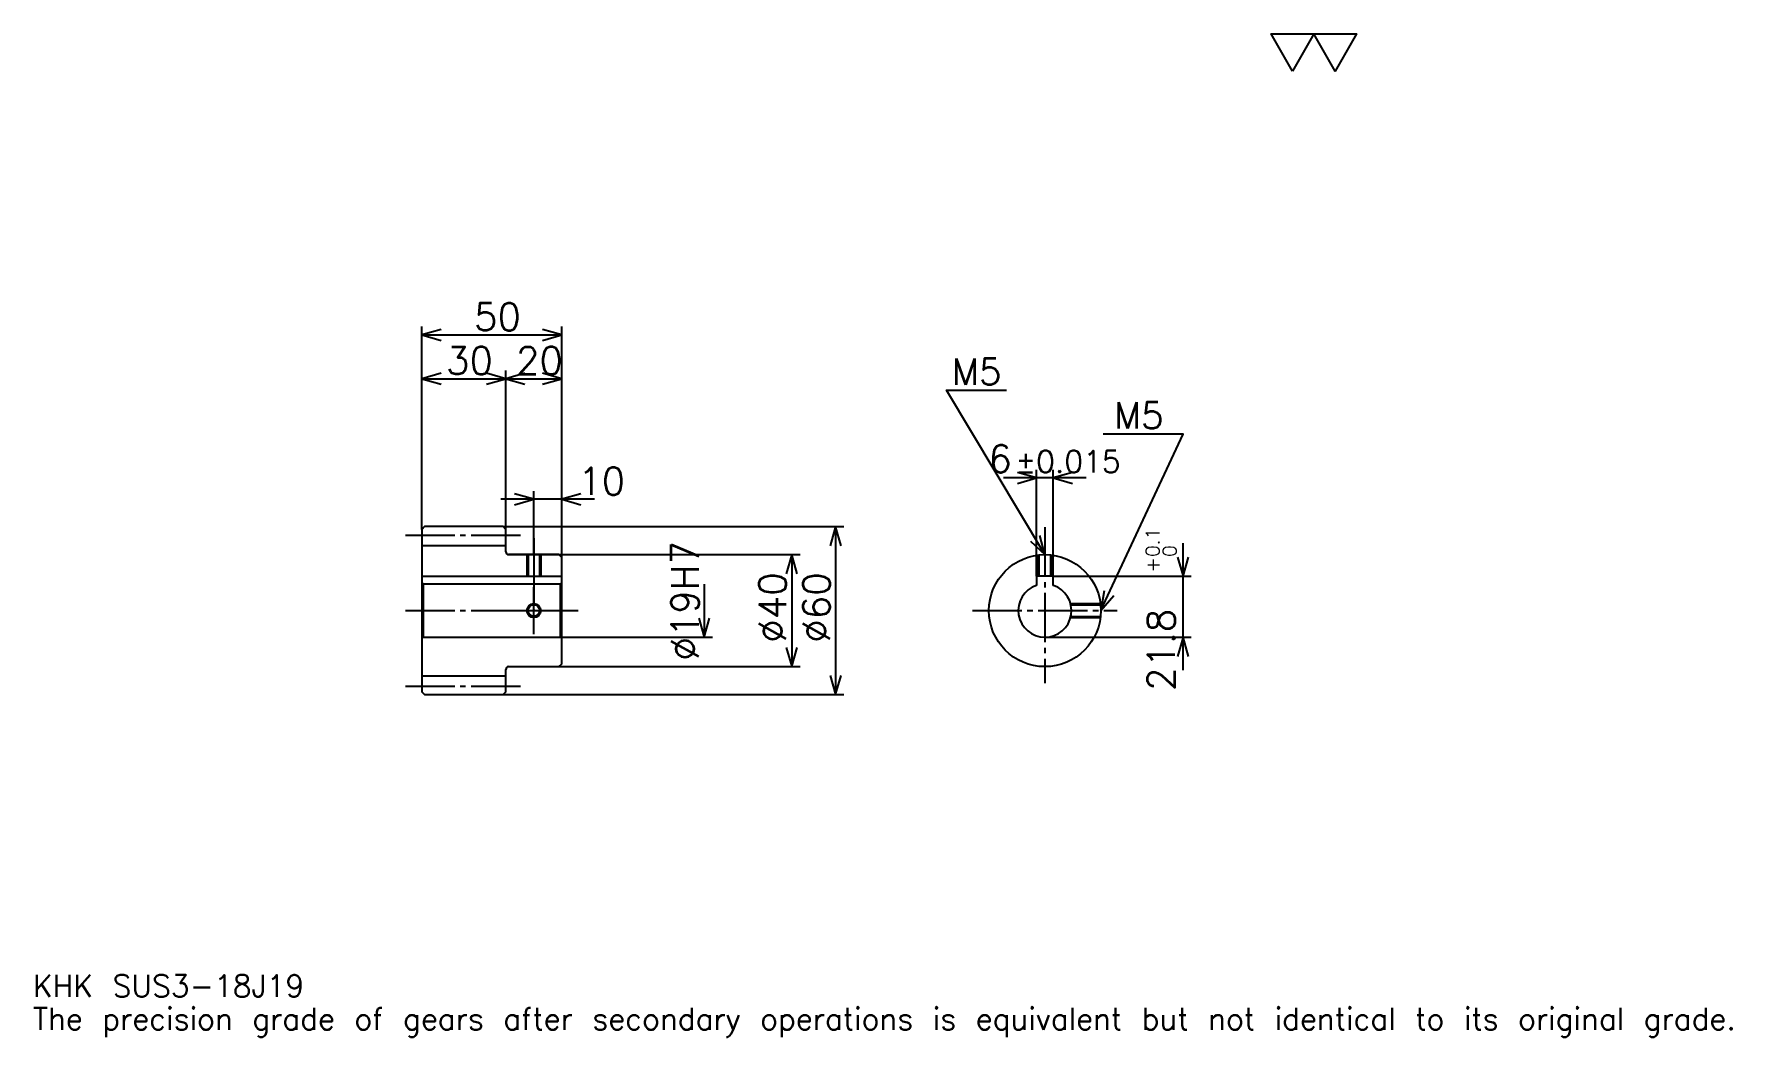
# Model space of a CAD drawing. Extents: x 20 to 627, y 7 to 365.
import ezdxf

# ---------------------------------------------------------------- set-up
doc = ezdxf.new("R2010")
doc.units = 0
doc.linetypes.add('DASHDOT', pattern=[23.478262, 17.608696, -1.956522, 1.956522, -1.956522])
doc.layers.get('0').update_dxf_attribs({"linetype": 'CONTINUOUS'})
doc.layers.add('DASHDOT', color=6, linetype='DASHDOT')
doc.styles.add('KANJI', font='TXT', dxfattribs={"bigfont": 'BIGFONT'})

msp = doc.modelspace()

# ---------------------------------------------------------------- linework, layer by layer
at = {"color": 5}
for p, q in [((158.478271, 189.456512), (158.478271, 260.869568)), ((158.478271, 257.934784), (208.478271, 257.934784)), ((208.478271, 189.456512), (208.478271, 260.869568)), ((188.478271, 189.456512), (188.478271, 245.217377)), ((158.478271, 242.282593), (188.478271, 242.282593)), ((188.478271, 242.282593), (208.478271, 242.282593)), ((395.826111, 206.847809), (366.347839, 206.847809)), ((378.086975, 171.756516), (378.086975, 209.782593)), ((384.086975, 171.756516), (384.086975, 209.782593)), ((198.478271, 189.456512), (198.478271, 202.173904)), ((220.217407, 199.23912), (186.739136, 199.23912)), ((158.478271, 188.456512), (158.478271, 189.456512)), ((187.478271, 189.456512), (208.478271, 189.456512)), ((188.478271, 188.456512), (188.478271, 189.456512)), ((198.478271, 179.456512), (198.478271, 189.456512)), ((198.478271, 179.456512), (198.478271, 189.456512)), ((208.478271, 189.456512), (309.239136, 189.456512)), ((208.478271, 178.456512), (208.478271, 189.456512)), ((306.304352, 189.456512), (306.304352, 129.456512)), ((430.434784, 138.217377), (430.434784, 183.495636)), ((189.478271, 179.456512), (208.478271, 179.456512)), ((208.478271, 179.456512), (293.586975, 179.456512)), ((290.652191, 179.456512), (290.652191, 139.456512)), ((384.086975, 171.756516), (433.369568, 171.756516)), ((259.347839, 168.956512), (259.347839, 149.956512)), ((208.478271, 149.956512), (262.282623, 149.956512)), ((381.086975, 149.956512), (433.369568, 149.956512)), ((189.478271, 139.456512), (208.478271, 139.456512)), ((208.478271, 139.456512), (293.586975, 139.456512)), ((187.478271, 129.456512), (208.478271, 129.456512)), ((208.478271, 129.456512), (309.239136, 129.456512))]:
    msp.add_line(p, q, dxfattribs=at)
at = {"color": 4}
for p, q in [((158.478271, 182.706512), (188.478271, 182.706512)), ((158.478271, 171.756516), (208.478271, 171.756516)), ((158.978271, 168.956512), (158.978271, 149.956512)), ((207.978271, 168.956512), (208.478271, 169.456512)), ((207.978271, 149.956512), (208.478271, 149.456512)), ((158.478271, 136.206512), (188.478271, 136.206512))]:
    msp.add_line(p, q, dxfattribs=at)
at = {"color": 7}
msp.add_lwpolyline([(469.565216, 352.17392), (461.934784, 365.399994), (492.456512, 365.399994), (484.82608, 352.17392), (477.195648, 365.399994), (469.565216, 352.17392)], dxfattribs=at)
at = {"color": 5}
for points in [[(165.326096, 259.891296), (158.478271, 257.934784), (165.326096, 255.978256)], [(201.630447, 255.978256), (208.478271, 257.934784), (201.630447, 259.891296)], [(165.326096, 244.23912), (158.478271, 242.282593), (165.326096, 240.32608)], [(181.630447, 240.32608), (188.478271, 242.282593), (181.630447, 244.23912)], [(195.326096, 244.23912), (188.478271, 242.282593), (195.326096, 240.32608)], [(201.630447, 240.32608), (208.478271, 242.282593), (201.630447, 244.23912)], [(381.086975, 179.456512), (345.869568, 238.152161), (367.391296, 238.152161)], [(401.086975, 159.456512), (430.434784, 222.5), (401.869568, 222.5)], [(371.239136, 204.891296), (378.086975, 206.847809), (371.239136, 208.804337)], [(390.934784, 208.804337), (384.086975, 206.847809), (390.934784, 204.891296)], [(191.630447, 197.282593), (198.478271, 199.23912), (191.630447, 201.195648)], [(215.326096, 201.195648), (208.478271, 199.23912), (215.326096, 197.282593)], [(308.260864, 182.608688), (306.304352, 189.456512), (304.347839, 182.608688)], [(375.886078, 184.321854), (381.086975, 179.456512), (379.241486, 186.335098)], [(292.608704, 172.608688), (290.652191, 179.456512), (288.695679, 172.608688)], [(428.478271, 178.60434), (430.434784, 171.756516), (432.391296, 178.60434)], [(402.203186, 166.490341), (401.086975, 159.456512), (405.750671, 164.838913)], [(257.391327, 156.804337), (259.347839, 149.956512), (261.304352, 156.804337)], [(288.695679, 146.304337), (290.652191, 139.456512), (292.608704, 146.304337)], [(432.391296, 143.108688), (430.434784, 149.956512), (428.478271, 143.108688)], [(304.347839, 136.304337), (306.304352, 129.456512), (308.260864, 136.304337)]]:
    msp.add_lwpolyline(points, dxfattribs=at)
at = {"color": 4}
for points in [[(188.478271, 180.456512), (188.478271, 188.456512), (187.478271, 189.456512), (159.478271, 189.456512), (158.478271, 188.456512), (158.478271, 149.456512)], [(189.478271, 139.456512), (207.478271, 139.456512), (208.478271, 140.456512), (208.478271, 178.456512), (207.478271, 179.456512), (189.478271, 179.456512)], [(195.978271, 179.456512), (195.978271, 171.756516)], [(196.413269, 179.456512), (196.413269, 171.756516)], [(200.543274, 179.456512), (200.543274, 171.756516)], [(200.978271, 179.456512), (200.978271, 171.756516)], [(378.586975, 171.756516), (378.586975, 179.299652)], [(379.021973, 171.756516), (379.021973, 179.349625)], [(383.151978, 171.756516), (383.151978, 179.349625)], [(383.586975, 171.756516), (383.586975, 179.299652)], [(384.086975, 168.470398), (384.086975, 171.756516), (378.086975, 171.756516), (378.086975, 168.470398)], [(158.478271, 149.456512), (158.978271, 149.956512), (207.978271, 149.956512), (207.978271, 168.956512), (158.978271, 168.956512), (158.478271, 169.456512)], [(390.252106, 161.956512), (400.930115, 161.956512)], [(390.359802, 161.521515), (400.980072, 161.521515)], [(390.252106, 156.956512), (400.930115, 156.956512)], [(390.359802, 157.39151), (400.980072, 157.39151)], [(158.478271, 149.456512), (158.478271, 130.456512), (159.478271, 129.456512), (187.478271, 129.456512), (188.478271, 130.456512), (188.478271, 138.456512)]]:
    msp.add_lwpolyline(points, dxfattribs=at)
for centre, radius in [((381.086975, 159.456512), 20), ((198.478271, 159.456512), 2.065)]:
    msp.add_circle(centre, radius, dxfattribs=at)
at = {"color": 7}
msp.add_circle((198.478271, 159.456512), 2.5, dxfattribs=at)
at = {"color": 4}
for centre, radius, start, end in [((189.478271, 180.456512), 1, 180, 270), ((381.086975, 159.456512), 9.5, 108.408480326, 71.591519674), ((189.478271, 138.456512), 1, 90, 180)]:
    msp.add_arc(centre, radius, start, end, dxfattribs=at)
at = {"layer": 'DASHDOT', "color": 7}
for p, q in [((381.086975, 189.23912), (381.086975, 133.586945)), ((152.608704, 186.456512), (194.347839, 186.456512)), ((198.478271, 179.456512), (198.478271, 159.456512)), ((152.608704, 159.456512), (214.347839, 159.456512)), ((355.217407, 159.456512), (406.956543, 159.456512)), ((152.608704, 132.456512), (194.347839, 132.456512))]:
    msp.add_line(p, q, dxfattribs=at)
for points in [[(198.478271, 185.32608), (198.478271, 165.886948)], [(198.478271, 151.086945), (198.478271, 167.82608)], [(190.108704, 159.456512), (206.847839, 159.456512)]]:
    msp.add_lwpolyline(points, dxfattribs=at)

# ---------------------------------------------------------------- texts
at = {"color": 7, "style": 'KANJI'}
for s, height, p in [('50', 9.782609, (177.119568, 259.5)), ('30', 9.782609, (167.119568, 243.847809)), ('20', 9.782609, (192.119568, 243.847809)), ('M5', 9.391305, (347.826111, 240.108688)), ('M5', 9.391305, (405.782593, 224.456512)), ('6', 9.782609, (360.893738, 208.804337)), ('%%p0.015', 7.826087, (370.577301, 208.804337)), ('10', 9.782609, (214.347839, 200.804337)), ('KHK SUS3-18J19', 7.826087, (19.565218, 21.52174)), ('The precision grade of gears after secondary operations is equivalent but not identical to its original grade.', 7.826087, (19.565218, 9.782609))]:
    msp.add_text(s, height=height, dxfattribs=at).set_placement(p)
for s, height, p in [('%%c19H7', 9.782609, (257.391327, 141.603256)), ('0.1', 4.891304, (422.021729, 178.60405)), ('0', 4.891304, (428.086945, 178.60405)), ('+', 4.891304, (422.021729, 173.125793)), ('%%c40', 9.782609, (288.695679, 147.961945)), ('%%c60', 9.782609, (304.347839, 147.961945)), ('21.8', 9.782609, (427.5, 130.782791))]:
    msp.add_text(s, height=height, rotation=90, dxfattribs=at).set_placement(p)

doc.saveas('drawing.dxf')
